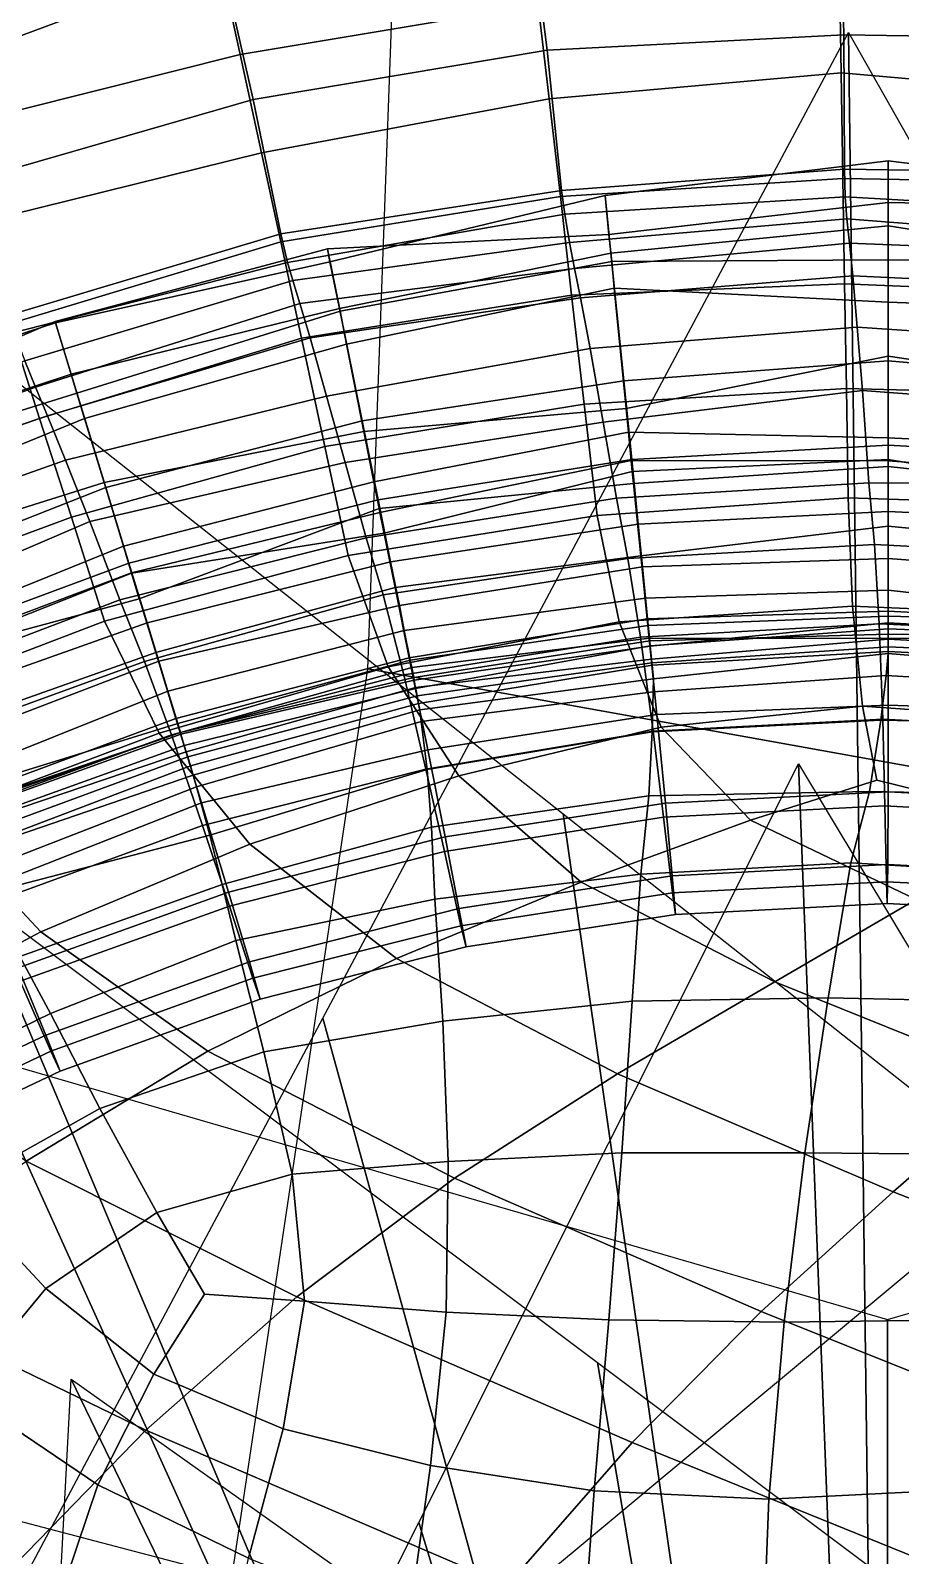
# Model space of a CAD drawing. Extents: x -0.377 to 0.277, y -0.314 to 0.279.
# Drawn here: x -0.0604 to 0.0009, y 0.1065 to 0.2139 of the extents above; entities that cross this region are included whole.
import ezdxf

# ---------------------------------------------------------------- set-up
doc = ezdxf.new("R2010")
doc.units = 0

msp = doc.modelspace()

# ---------------------------------------------------------------- linework, layer by layer
for points in [[(0.00426, 0.16156, 1.03876), (-0.03661, 0.16889, 1.0005), (-0.0335, 0.2531, 1.10204), (0.00143, 0.27851, 1.17762)], [(-0.02398, 0.21246, 0.128), (-0.00308, 0.21354, 0.12527), (-0.0034, 0.22737, 0.11445), (-0.02569, 0.22593, 0.11475)], [(0.01794, 0.21321, 0.12821), (0.01896, 0.22705, 0.11441), (-0.0034, 0.22737, 0.11445), (-0.00308, 0.21354, 0.12527)], [(-0.04469, 0.20899, 0.12848), (-0.02398, 0.21246, 0.128), (-0.02569, 0.22593, 0.11475), (-0.04794, 0.22333, 0.11557)], [(-0.04469, 0.20899, 0.12848), (-0.04794, 0.22333, 0.11557), (-0.06939, 0.21685, 0.11544), (-0.0649, 0.20317, 0.12631)], [(-0.0478, 0.22233, 0.02195), (-0.04703, 0.21872, 0.01055), (-0.0676, 0.21106, 0.0114), (-0.06925, 0.21618, 0.02222)], [(-0.04703, 0.21872, 0.01055), (-0.02535, 0.22213, 0.0104), (-0.0246, 0.21565, 0.00119), (-0.04561, 0.21217, 0.00139)], [(-0.04703, 0.21872, 0.01055), (-0.04561, 0.21217, 0.00139), (-0.0663, 0.20698, 0.00139), (-0.0676, 0.21106, 0.0114)], [(-0.02384, 0.20904, -0.00635), (-0.0246, 0.21565, 0.00119), (-0.00338, 0.2178, 0.00058), (-0.00327, 0.21087, -0.00692)], [(0.01731, 0.20906, -0.00643), (-0.00327, 0.21087, -0.00692), (-0.00338, 0.2178, 0.00058), (0.01796, 0.21693, 0.00034)], [(-0.0441, 0.20523, -0.00584), (-0.04561, 0.21217, 0.00139), (-0.0246, 0.21565, 0.00119), (-0.02384, 0.20904, -0.00635)], [(-0.00275, 0.21372, 0.45797), (0, 0, 0.22905), (-0.03978, 0.14429, 0.40657)], [(0.03606, 0.14527, 0.40657), (0, 0, 0.22905), (-0.00275, 0.21372, 0.45797)], [(-0.02398, 0.21246, 0.128), (-0.02296, 0.20258, 0.11246), (-0.00304, 0.20408, 0.11211), (-0.00308, 0.21354, 0.12527)], [(0.01794, 0.21321, 0.12821), (-0.00308, 0.21354, 0.12527), (-0.00304, 0.20408, 0.11211), (0.01696, 0.20378, 0.11154)], [(-0.0441, 0.20523, -0.00584), (-0.06415, 0.20028, -0.006), (-0.0663, 0.20698, 0.00139), (-0.04561, 0.21217, 0.00139)], [(-0.04469, 0.20899, 0.12848), (-0.04274, 0.19953, 0.11249), (-0.02296, 0.20258, 0.11246), (-0.02398, 0.21246, 0.128)], [(-0.08898, 0.21096, 0.44126), (0, 0, 0.24226), (-0.09771, 0.12712, 0.39657)], [(-0.02284, 0.1587, 0.39657), (0, 0, 0.24226), (-0.08898, 0.21096, 0.44126)], [(-0.02304, 0.20216, -0.0124), (-0.02384, 0.20904, -0.00635), (-0.00327, 0.21087, -0.00692), (-0.00314, 0.20343, -0.01257)], [(0.0168, 0.20308, -0.01322), (-0.00314, 0.20343, -0.01257), (-0.00327, 0.21087, -0.00692), (0.01731, 0.20906, -0.00643)], [(-0.04469, 0.20899, 0.12848), (-0.0649, 0.20317, 0.12631), (-0.06194, 0.19379, 0.11303), (-0.04274, 0.19953, 0.11249)], [(-0.04275, 0.19896, -0.01231), (-0.0441, 0.20523, -0.00584), (-0.02384, 0.20904, -0.00635), (-0.02304, 0.20216, -0.0124)], [(-0.04275, 0.19896, -0.01231), (-0.06186, 0.1932, -0.01156), (-0.06415, 0.20028, -0.006), (-0.0441, 0.20523, -0.00584)], [(-0.02296, 0.20258, 0.11246), (-0.02274, 0.20092, 0.10048), (-0.00298, 0.20214, 0.10025), (-0.00304, 0.20408, 0.11211)], [(-0.0199, 0.20223, 0.34741), (-0.01949, 0.19817, 0.35894), (0.00004, 0.2001, 0.35975), (0.00004, 0.20467, 0.34767)], [(-0.0199, 0.20223, 0.34741), (0.00004, 0.20467, 0.34767), (0.00004, 0.20175, 0.33666), (-0.01962, 0.19948, 0.33673)], [(0.01696, 0.20378, 0.11154), (-0.00304, 0.20408, 0.11211), (-0.00298, 0.20214, 0.10025), (0.01676, 0.20101, 0.10006)], [(0.01999, 0.20221, 0.3474), (0.0199, 0.20133, 0.33663), (0.00004, 0.20175, 0.33666), (0.00004, 0.20467, 0.34767)], [(0.01999, 0.20221, 0.3474), (0.00004, 0.20467, 0.34767), (0.00004, 0.2001, 0.35975), (0.01946, 0.19702, 0.35792)], [(-0.02304, 0.20216, -0.0124), (-0.00314, 0.20343, -0.01257), (-0.00302, 0.19601, -0.01712), (-0.02225, 0.19522, -0.01757)], [(0.0168, 0.20308, -0.01322), (0.01617, 0.19522, -0.01726), (-0.00302, 0.19601, -0.01712), (-0.00314, 0.20343, -0.01257)], [(-0.04275, 0.19896, -0.01231), (-0.02304, 0.20216, -0.0124), (-0.02225, 0.19522, -0.01757), (-0.04129, 0.19219, -0.01762)], [(-0.04274, 0.19953, 0.11249), (-0.04227, 0.19752, 0.10071), (-0.02274, 0.20092, 0.10048), (-0.02296, 0.20258, 0.11246)], [(-0.03928, 0.19757, 0.3471), (-0.0199, 0.20223, 0.34741), (-0.01962, 0.19948, 0.33673), (-0.03946, 0.19847, 0.33663)], [(-0.03928, 0.19757, 0.3471), (-0.03861, 0.19428, 0.3581), (-0.01949, 0.19817, 0.35894), (-0.0199, 0.20223, 0.34741)], [(-0.02241, 0.19892, 0.0819), (-0.00286, 0.2006, 0.08162), (-0.00298, 0.20214, 0.10025), (-0.02274, 0.20092, 0.10048)], [(0.0167, 0.19906, 0.08145), (0.01676, 0.20101, 0.10006), (-0.00298, 0.20214, 0.10025), (-0.00286, 0.2006, 0.08162)], [(-0.0419, 0.19624, 0.08203), (-0.02241, 0.19892, 0.0819), (-0.02274, 0.20092, 0.10048), (-0.04227, 0.19752, 0.10071)], [(-0.01962, 0.19948, 0.33673), (0.00004, 0.20175, 0.33666), (0.00004, 0.19771, 0.32275), (-0.01943, 0.19759, 0.32262)], [(0.0199, 0.20133, 0.33663), (0.01952, 0.19764, 0.32261), (0.00004, 0.19771, 0.32275), (0.00004, 0.20175, 0.33666)], [(-0.02205, 0.1971, 0.05903), (-0.00268, 0.19888, 0.05875), (-0.00286, 0.2006, 0.08162), (-0.02241, 0.19892, 0.0819)], [(-0.01949, 0.19817, 0.35894), (-0.01858, 0.18917, 0.36364), (0.00004, 0.19059, 0.3649), (0.00004, 0.2001, 0.35975)], [(0.01678, 0.19811, 0.05851), (0.0167, 0.19906, 0.08145), (-0.00286, 0.2006, 0.08162), (-0.00268, 0.19888, 0.05875)], [(0.01946, 0.19702, 0.35792), (0.00004, 0.2001, 0.35975), (0.00004, 0.19059, 0.3649), (0.01864, 0.18894, 0.363)], [(-0.04274, 0.19953, 0.11249), (-0.06194, 0.19379, 0.11303), (-0.06152, 0.19259, 0.10084), (-0.04227, 0.19752, 0.10071)], [(-0.04275, 0.19896, -0.01231), (-0.04129, 0.19219, -0.01762), (-0.05973, 0.18654, -0.01658), (-0.06186, 0.1932, -0.01156)], [(-0.0414, 0.19463, 0.05913), (-0.02205, 0.1971, 0.05903), (-0.02241, 0.19892, 0.0819), (-0.0419, 0.19624, 0.08203)], [(-0.03946, 0.19847, 0.33663), (-0.01962, 0.19948, 0.33673), (-0.01943, 0.19759, 0.32262), (-0.03857, 0.19408, 0.3227)], [(-0.02205, 0.1971, 0.05903), (-0.02162, 0.19502, 0.03571), (-0.00244, 0.19658, 0.03546), (-0.00268, 0.19888, 0.05875)], [(0.01678, 0.19811, 0.05851), (-0.00268, 0.19888, 0.05875), (-0.00244, 0.19658, 0.03546), (0.01678, 0.19565, 0.03527)], [(-0.03928, 0.19757, 0.3471), (-0.03946, 0.19847, 0.33663), (-0.05864, 0.19337, 0.33664), (-0.05861, 0.19327, 0.34721)], [(-0.03946, 0.19847, 0.33663), (-0.03857, 0.19408, 0.3227), (-0.0571, 0.18831, 0.32285), (-0.05864, 0.19337, 0.33664)], [(-0.03861, 0.19428, 0.3581), (-0.03701, 0.18636, 0.36365), (-0.01858, 0.18917, 0.36364), (-0.01949, 0.19817, 0.35894)], [(-0.01925, 0.19571, 0.3014), (-0.01943, 0.19759, 0.32262), (0.00004, 0.19771, 0.32275), (0.00004, 0.19473, 0.30174)], [(0.01917, 0.19401, 0.30169), (0.00004, 0.19473, 0.30174), (0.00004, 0.19771, 0.32275), (0.01952, 0.19764, 0.32261)], [(-0.0419, 0.19624, 0.08203), (-0.04227, 0.19752, 0.10071), (-0.06152, 0.19259, 0.10084), (-0.06077, 0.19058, 0.08227)], [(-0.03928, 0.19757, 0.3471), (-0.05861, 0.19327, 0.34721), (-0.05751, 0.18965, 0.35825), (-0.03861, 0.19428, 0.3581)], [(-0.0414, 0.19463, 0.05913), (-0.04068, 0.19222, 0.03583), (-0.02162, 0.19502, 0.03571), (-0.02205, 0.1971, 0.05903)], [(-0.03812, 0.19177, 0.30158), (-0.03857, 0.19408, 0.3227), (-0.01943, 0.19759, 0.32262), (-0.01925, 0.19571, 0.3014)], [(-0.02162, 0.19502, 0.03571), (-0.02095, 0.19146, 0.01623), (-0.00213, 0.19295, 0.01597), (-0.00244, 0.19658, 0.03546)], [(0.01678, 0.19565, 0.03527), (-0.00244, 0.19658, 0.03546), (-0.00213, 0.19295, 0.01597), (0.01671, 0.1917, 0.01591)], [(-0.0414, 0.19463, 0.05913), (-0.0419, 0.19624, 0.08203), (-0.06077, 0.19058, 0.08227), (-0.06002, 0.18873, 0.0594)], [(-0.03689, 0.18562, 0.27469), (-0.03812, 0.19177, 0.30158), (-0.01925, 0.19571, 0.3014), (-0.01841, 0.18724, 0.27486)], [(-0.02225, 0.19522, -0.01757), (-0.00302, 0.19601, -0.01712), (-0.0029, 0.18865, -0.02122), (-0.02136, 0.18754, -0.02124)], [(-0.01841, 0.18724, 0.27486), (-0.01925, 0.19571, 0.3014), (0.00004, 0.19473, 0.30174), (0.00004, 0.19091, 0.27446)], [(0.01617, 0.19522, -0.01726), (0.01558, 0.18814, -0.02176), (-0.0029, 0.18865, -0.02122), (-0.00302, 0.19601, -0.01712)], [(-0.0414, 0.19463, 0.05913), (-0.06002, 0.18873, 0.0594), (-0.05917, 0.18672, 0.03606), (-0.04068, 0.19222, 0.03583)], [(-0.04129, 0.19219, -0.01762), (-0.02225, 0.19522, -0.01757), (-0.02136, 0.18754, -0.02124), (-0.03964, 0.18455, -0.0212)], [(-0.04068, 0.19222, 0.03583), (-0.03953, 0.1881, 0.01646), (-0.02095, 0.19146, 0.01623), (-0.02162, 0.19502, 0.03571)], [(0.01859, 0.18818, 0.27472), (0.00004, 0.19091, 0.27446), (0.00004, 0.19473, 0.30174), (0.01917, 0.19401, 0.30169)], [(-0.05861, 0.19327, 0.34721), (-0.05864, 0.19337, 0.33664), (-0.07685, 0.18556, 0.3367), (-0.0775, 0.18713, 0.34732)], [(-0.05864, 0.19337, 0.33664), (-0.0571, 0.18831, 0.32285), (-0.07561, 0.18255, 0.32273), (-0.07685, 0.18556, 0.3367)], [(-0.03861, 0.19428, 0.3581), (-0.05751, 0.18965, 0.35825), (-0.05507, 0.18166, 0.36337), (-0.03701, 0.18636, 0.36365)], [(-0.03812, 0.19177, 0.30158), (-0.05656, 0.18654, 0.30167), (-0.0571, 0.18831, 0.32285), (-0.03857, 0.19408, 0.3227)], [(-0.06186, 0.1932, -0.01156), (-0.05973, 0.18654, -0.01658), (-0.07794, 0.18017, -0.01707), (-0.0809, 0.18699, -0.01232)], [(-0.05861, 0.19327, 0.34721), (-0.0775, 0.18713, 0.34732), (-0.07601, 0.18354, 0.3587), (-0.05751, 0.18965, 0.35825)], [(-0.02004, 0.18626, 0.00516), (-0.00175, 0.18851, 0.00436), (-0.00213, 0.19295, 0.01597), (-0.02095, 0.19146, 0.01623)], [(0.01665, 0.18712, 0.00456), (0.01671, 0.1917, 0.01591), (-0.00213, 0.19295, 0.01597), (-0.00175, 0.18851, 0.00436)], [(-0.04129, 0.19219, -0.01762), (-0.03964, 0.18455, -0.0212), (-0.05749, 0.17958, -0.02081), (-0.05973, 0.18654, -0.01658)], [(-0.04068, 0.19222, 0.03583), (-0.05917, 0.18672, 0.03606), (-0.0579, 0.1836, 0.01649), (-0.03953, 0.1881, 0.01646)], [(-0.03689, 0.18562, 0.27469), (-0.05519, 0.18201, 0.27454), (-0.05656, 0.18654, 0.30167), (-0.03812, 0.19177, 0.30158)], [(-0.03821, 0.18343, 0.0052), (-0.02004, 0.18626, 0.00516), (-0.02095, 0.19146, 0.01623), (-0.03953, 0.1881, 0.01646)], [(-0.06002, 0.18873, 0.0594), (-0.06077, 0.19058, 0.08227), (-0.07917, 0.18358, 0.08243), (-0.07837, 0.1821, 0.05951)], [(-0.01802, 0.18363, 0.36309), (0.00004, 0.18464, 0.36379), (0.00004, 0.19059, 0.3649), (-0.01858, 0.18917, 0.36364)], [(-0.01841, 0.18724, 0.27486), (0.00004, 0.19091, 0.27446), (0.00004, 0.18517, 0.24173), (-0.01825, 0.18556, 0.24159)], [(0.01859, 0.18818, 0.27472), (0.01821, 0.18428, 0.24172), (0.00004, 0.18517, 0.24173), (0.00004, 0.19091, 0.27446)], [(0.01811, 0.18367, 0.36345), (0.01864, 0.18894, 0.363), (0.00004, 0.19059, 0.3649), (0.00004, 0.18464, 0.36379)], [(-0.05751, 0.18965, 0.35825), (-0.07601, 0.18354, 0.3587), (-0.07241, 0.17485, 0.36185), (-0.05507, 0.18166, 0.36337)], [(-0.03589, 0.1808, 0.36218), (-0.01802, 0.18363, 0.36309), (-0.01858, 0.18917, 0.36364), (-0.03701, 0.18636, 0.36365)], [(-0.06002, 0.18873, 0.0594), (-0.07837, 0.1821, 0.05951), (-0.07748, 0.18056, 0.03609), (-0.05917, 0.18672, 0.03606)], [(-0.05656, 0.18654, 0.30167), (-0.07425, 0.17929, 0.30181), (-0.07561, 0.18255, 0.32273), (-0.0571, 0.18831, 0.32285)], [(-0.03821, 0.18343, 0.0052), (-0.03953, 0.1881, 0.01646), (-0.0579, 0.1836, 0.01649), (-0.05619, 0.17928, 0.00496)], [(-0.02046, 0.17969, -0.02429), (-0.02136, 0.18754, -0.02124), (-0.0029, 0.18865, -0.02122), (-0.00278, 0.18094, -0.02465)], [(-0.01909, 0.18092, 0.00114), (-0.00131, 0.18199, 0.00104), (-0.00175, 0.18851, 0.00436), (-0.02004, 0.18626, 0.00516)], [(0.01494, 0.18036, -0.02504), (-0.00278, 0.18094, -0.02465), (-0.0029, 0.18865, -0.02122), (0.01558, 0.18814, -0.02176)], [(0.01655, 0.1819, -0.00006), (0.01665, 0.18712, 0.00456), (-0.00175, 0.18851, 0.00436), (-0.00131, 0.18199, 0.00104)], [(-0.03799, 0.17689, -0.02449), (-0.03964, 0.18455, -0.0212), (-0.02136, 0.18754, -0.02124), (-0.02046, 0.17969, -0.02429)], [(-0.03689, 0.18562, 0.27469), (-0.01841, 0.18724, 0.27486), (-0.01825, 0.18556, 0.24159), (-0.03619, 0.18207, 0.24167)], [(-0.05973, 0.18654, -0.01658), (-0.05749, 0.17958, -0.02081), (-0.07489, 0.17314, -0.02087), (-0.07794, 0.18017, -0.01707)], [(-0.05917, 0.18672, 0.03606), (-0.07748, 0.18056, 0.03609), (-0.07578, 0.17727, 0.01651), (-0.0579, 0.1836, 0.01649)], [(-0.05519, 0.18201, 0.27454), (-0.07306, 0.17642, 0.27443), (-0.07425, 0.17929, 0.30181), (-0.05656, 0.18654, 0.30167)], [(-0.03589, 0.1808, 0.36218), (-0.03701, 0.18636, 0.36365), (-0.05507, 0.18166, 0.36337), (-0.05344, 0.17633, 0.36214)], [(-0.03672, 0.17812, 0.00117), (-0.01909, 0.18092, 0.00114), (-0.02004, 0.18626, 0.00516), (-0.03821, 0.18343, 0.0052)], [(0.08227, 0.11294, 0.41807), (0, 0, 0.21386), (0.07279, 0.18578, 0.47721)], [(0.07279, 0.18578, 0.47721), (0, 0, 0.21386), (0.01635, 0.13877, 0.41807)], [(-0.03689, 0.18562, 0.27469), (-0.03619, 0.18207, 0.24167), (-0.05383, 0.17753, 0.24167), (-0.05519, 0.18201, 0.27454)], [(-0.03619, 0.18207, 0.24167), (-0.01825, 0.18556, 0.24159), (-0.01798, 0.1828, 0.2037), (-0.03547, 0.17845, 0.20377)], [(-0.01825, 0.18556, 0.24159), (0.00004, 0.18517, 0.24173), (0.00004, 0.18364, 0.2037), (-0.01798, 0.1828, 0.2037)], [(0.01821, 0.18428, 0.24172), (0.01785, 0.18066, 0.20379), (0.00004, 0.18364, 0.2037), (0.00004, 0.18517, 0.24173)], [(-0.03799, 0.17689, -0.02449), (-0.05515, 0.17225, -0.02438), (-0.05749, 0.17958, -0.02081), (-0.03964, 0.18455, -0.0212)], [(-0.03501, 0.17643, 0.36063), (-0.01756, 0.17908, 0.36081), (-0.01802, 0.18363, 0.36309), (-0.03589, 0.1808, 0.36218)], [(-0.01756, 0.17908, 0.36081), (0.00004, 0.17999, 0.36084), (0.00004, 0.18464, 0.36379), (-0.01802, 0.18363, 0.36309)], [(-0.01789, 0.18194, 0.16127), (-0.01798, 0.1828, 0.2037), (0.00004, 0.18364, 0.2037), (0.00004, 0.18315, 0.16127)], [(0.01765, 0.17913, 0.36031), (0.01811, 0.18367, 0.36345), (0.00004, 0.18464, 0.36379), (0.00004, 0.17999, 0.36084)], [(0.01791, 0.1812, 0.16127), (0.00004, 0.18315, 0.16127), (0.00004, 0.18364, 0.2037), (0.01785, 0.18066, 0.20379)], [(-0.05619, 0.17928, 0.00496), (-0.0579, 0.1836, 0.01649), (-0.07578, 0.17727, 0.01651), (-0.07316, 0.17199, 0.0056)], [(-0.03672, 0.17812, 0.00117), (-0.03821, 0.18343, 0.0052), (-0.05619, 0.17928, 0.00496), (-0.05407, 0.17376, 0.00096)], [(-0.03576, 0.17991, 0.1179), (-0.03582, 0.18018, 0.16127), (-0.01789, 0.18194, 0.16127), (-0.01806, 0.18357, 0.11791)], [(-0.03582, 0.18018, 0.16127), (-0.03547, 0.17845, 0.20377), (-0.01798, 0.1828, 0.2037), (-0.01789, 0.18194, 0.16127)], [(-0.03576, 0.17991, 0.1179), (-0.01806, 0.18357, 0.11791), (-0.01737, 0.17686, 0.07755), (-0.03469, 0.17462, 0.07754)], [(-0.01806, 0.18357, 0.11791), (-0.01789, 0.18194, 0.16127), (0.00004, 0.18315, 0.16127), (0.00004, 0.18355, 0.11789)], [(-0.01806, 0.18357, 0.11791), (0.00004, 0.18355, 0.11789), (0.00004, 0.17894, 0.07753), (-0.01737, 0.17686, 0.07755)], [(0.018, 0.18219, 0.11789), (0.0175, 0.17725, 0.07754), (0.00004, 0.17894, 0.07753), (0.00004, 0.18355, 0.11789)], [(0.018, 0.18219, 0.11789), (0.00004, 0.18355, 0.11789), (0.00004, 0.18315, 0.16127), (0.01791, 0.1812, 0.16127)], [(-0.05519, 0.18201, 0.27454), (-0.05383, 0.17753, 0.24167), (-0.0707, 0.17071, 0.24174), (-0.07306, 0.17642, 0.27443)], [(-0.05344, 0.17633, 0.36214), (-0.05507, 0.18166, 0.36337), (-0.07241, 0.17485, 0.36185), (-0.07042, 0.17004, 0.36058)], [(-0.03619, 0.18207, 0.24167), (-0.03547, 0.17845, 0.20377), (-0.05326, 0.17563, 0.2037), (-0.05383, 0.17753, 0.24167)], [(-0.01909, 0.18092, 0.00114), (-0.01829, 0.17666, 0.00006), (-0.00092, 0.17765, 0.00011), (-0.00131, 0.18199, 0.00104)], [(0.01655, 0.1819, -0.00006), (-0.00131, 0.18199, 0.00104), (-0.00092, 0.17765, 0.00011), (0.01646, 0.17676, 0.00063)], [(-0.03501, 0.17643, 0.36063), (-0.03589, 0.1808, 0.36218), (-0.05344, 0.17633, 0.36214), (-0.05216, 0.17215, 0.35989)], [(-0.03672, 0.17812, 0.00117), (-0.03554, 0.1741, -0.00087), (-0.01829, 0.17666, 0.00006), (-0.01909, 0.18092, 0.00114)], [(-0.01891, 0.1722, -0.02749), (-0.02046, 0.17969, -0.02429), (-0.00278, 0.18094, -0.02465), (-0.00246, 0.17332, -0.02727)], [(0.0141, 0.17261, -0.02761), (-0.00246, 0.17332, -0.02727), (-0.00278, 0.18094, -0.02465), (0.01494, 0.18036, -0.02504)], [(-0.05515, 0.17225, -0.02438), (-0.07177, 0.16593, -0.02413), (-0.07489, 0.17314, -0.02087), (-0.05749, 0.17958, -0.02081)], [(-0.03576, 0.17991, 0.1179), (-0.05326, 0.17565, 0.1179), (-0.05271, 0.17384, 0.16127), (-0.03582, 0.18018, 0.16127)], [(-0.03582, 0.18018, 0.16127), (-0.05271, 0.17384, 0.16127), (-0.05326, 0.17563, 0.2037), (-0.03547, 0.17845, 0.20377)], [(-0.03576, 0.17991, 0.1179), (-0.03469, 0.17462, 0.07754), (-0.05155, 0.17004, 0.07755), (-0.05326, 0.17565, 0.1179)], [(-0.03518, 0.16905, -0.02695), (-0.03799, 0.17689, -0.02449), (-0.02046, 0.17969, -0.02429), (-0.01891, 0.1722, -0.02749)], [(-0.01756, 0.17908, 0.36081), (-0.01726, 0.17608, 0.35709), (0.00004, 0.17666, 0.35806), (0.00004, 0.17999, 0.36084)], [(0.01765, 0.17913, 0.36031), (0.00004, 0.17999, 0.36084), (0.00004, 0.17666, 0.35806), (0.01728, 0.17539, 0.35921)], [(-0.05407, 0.17376, 0.00096), (-0.05619, 0.17928, 0.00496), (-0.07316, 0.17199, 0.0056), (-0.07081, 0.1674, 0.00127)], [(-0.03501, 0.17643, 0.36063), (-0.03439, 0.17335, 0.35742), (-0.01726, 0.17608, 0.35709), (-0.01756, 0.17908, 0.36081)], [(-0.01737, 0.17686, 0.07755), (0.00004, 0.17894, 0.07753), (0.00004, 0.17295, 0.04453), (-0.01692, 0.17243, 0.04448)], [(0.0175, 0.17725, 0.07754), (0.01697, 0.17206, 0.04453), (0.00004, 0.17295, 0.04453), (0.00004, 0.17894, 0.07753)], [(-0.05383, 0.17753, 0.24167), (-0.05326, 0.17563, 0.2037), (-0.07, 0.16902, 0.20372), (-0.0707, 0.17071, 0.24174)], [(-0.03672, 0.17812, 0.00117), (-0.05407, 0.17376, 0.00096), (-0.05235, 0.16941, 0.0006), (-0.03554, 0.1741, -0.00087)], [(-0.01829, 0.17666, 0.00006), (-0.01741, 0.17112, 0.00051), (-0.00058, 0.17208, 0.00085), (-0.00092, 0.17765, 0.00011)], [(0.01646, 0.17676, 0.00063), (-0.00092, 0.17765, 0.00011), (-0.00058, 0.17208, 0.00085), (0.01626, 0.17129, 0.00064)], [(-0.05216, 0.17215, 0.35989), (-0.05344, 0.17633, 0.36214), (-0.07042, 0.17004, 0.36058), (-0.06884, 0.16622, 0.35936)], [(-0.03518, 0.16905, -0.02695), (-0.05132, 0.16438, -0.02657), (-0.05515, 0.17225, -0.02438), (-0.03799, 0.17689, -0.02449)], [(-0.03501, 0.17643, 0.36063), (-0.05216, 0.17215, 0.35989), (-0.05134, 0.16945, 0.35619), (-0.03439, 0.17335, 0.35742)], [(-0.03554, 0.1741, -0.00087), (-0.03408, 0.16848, 0.00025), (-0.01741, 0.17112, 0.00051), (-0.01829, 0.17666, 0.00006)], [(-0.03469, 0.17462, 0.07754), (-0.01737, 0.17686, 0.07755), (-0.01692, 0.17243, 0.04448), (-0.03369, 0.16968, 0.04451)], [(-0.01726, 0.17608, 0.35709), (-0.01704, 0.17388, 0.35445), (0.00004, 0.17444, 0.35506), (0.00004, 0.17666, 0.35806)], [(0.01728, 0.17539, 0.35921), (0.00004, 0.17666, 0.35806), (0.00004, 0.17444, 0.35506), (0.01699, 0.17253, 0.35698)], [(-0.05326, 0.17565, 0.1179), (-0.07013, 0.16933, 0.11789), (-0.07006, 0.16916, 0.16127), (-0.05271, 0.17384, 0.16127)], [(-0.05326, 0.17565, 0.1179), (-0.05155, 0.17004, 0.07755), (-0.06801, 0.16422, 0.07755), (-0.07013, 0.16933, 0.11789)], [(-0.05271, 0.17384, 0.16127), (-0.07006, 0.16916, 0.16127), (-0.07, 0.16902, 0.20372), (-0.05326, 0.17563, 0.2037)], [(-0.03439, 0.17335, 0.35742), (-0.03404, 0.17161, 0.35385), (-0.01704, 0.17388, 0.35445), (-0.01726, 0.17608, 0.35709)], [(-0.03554, 0.1741, -0.00087), (-0.05235, 0.16941, 0.0006), (-0.05043, 0.16425, 0.00094), (-0.03408, 0.16848, 0.00025)], [(-0.03469, 0.17462, 0.07754), (-0.03369, 0.16968, 0.04451), (-0.05013, 0.16541, 0.04452), (-0.05155, 0.17004, 0.07755)], [(-0.01685, 0.17195, 0.35169), (0.00004, 0.17262, 0.35193), (0.00004, 0.17444, 0.35506), (-0.01704, 0.17388, 0.35445)], [(0.01696, 0.17216, 0.35145), (0.01699, 0.17253, 0.35698), (0.00004, 0.17444, 0.35506), (0.00004, 0.17262, 0.35193)], [(-0.08671, 0.14825, 0.38789), (0, 0, 0.25375), (-0.17342, 0.17342, 0.42673)], [(-0.17342, 0.17342, 0.42673), (0, 0, 0.25375), (-0.14825, 0.08671, 0.38789)], [(-0.05407, 0.17376, 0.00096), (-0.07081, 0.1674, 0.00127), (-0.06875, 0.16345, 0.0004), (-0.05235, 0.16941, 0.0006)], [(-0.03439, 0.17335, 0.35742), (-0.05134, 0.16945, 0.35619), (-0.0507, 0.16733, 0.35392), (-0.03404, 0.17161, 0.35385)], [(-0.03362, 0.16951, 0.35155), (-0.01685, 0.17195, 0.35169), (-0.01704, 0.17388, 0.35445), (-0.03404, 0.17161, 0.35385)], [(-0.01891, 0.1722, -0.02749), (-0.00246, 0.17332, -0.02727), (-0.00175, 0.16627, -0.02897), (-0.01595, 0.1648, -0.02902)], [(-0.01625, 0.16569, 0.02304), (-0.01692, 0.17243, 0.04448), (0.00004, 0.17295, 0.04453), (0.00004, 0.16635, 0.0231)], [(0.0141, 0.17261, -0.02761), (0.01286, 0.16524, -0.02933), (-0.00175, 0.16627, -0.02897), (-0.00246, 0.17332, -0.02727)], [(0.14825, 0.08671, 0.38789), (0, 0, 0.25375), (0.17342, 0.17342, 0.42673)], [(0.17342, 0.17342, 0.42673), (0, 0, 0.25375), (0.08671, 0.14825, 0.38789)], [(0.01635, 0.16579, 0.02301), (0.00004, 0.16635, 0.0231), (0.00004, 0.17295, 0.04453), (0.01697, 0.17206, 0.04453)], [(-0.05132, 0.16438, -0.02657), (-0.06716, 0.1584, -0.02689), (-0.07177, 0.16593, -0.02413), (-0.05515, 0.17225, -0.02438)], [(-0.05216, 0.17215, 0.35989), (-0.06884, 0.16622, 0.35936), (-0.0676, 0.16322, 0.35732), (-0.05134, 0.16945, 0.35619)], [(-0.03518, 0.16905, -0.02695), (-0.01891, 0.1722, -0.02749), (-0.01595, 0.1648, -0.02902), (-0.03019, 0.16136, -0.02907)], [(-0.03239, 0.16319, 0.02305), (-0.03369, 0.16968, 0.04451), (-0.01692, 0.17243, 0.04448), (-0.01625, 0.16569, 0.02304)], [(-0.03352, 0.16899, 0.34769), (-0.01676, 0.17107, 0.34799), (-0.01685, 0.17195, 0.35169), (-0.03362, 0.16951, 0.35155)], [(-0.01652, 0.16451, 0.00112), (-0.00034, 0.16536, 0.00072), (-0.00058, 0.17208, 0.00085), (-0.01741, 0.17112, 0.00051)], [(-0.01676, 0.17107, 0.34799), (0.00004, 0.17103, 0.34857), (0.00004, 0.17262, 0.35193), (-0.01685, 0.17195, 0.35169)], [(-0.01675, 0.17088, 0.34433), (-0.01671, 0.17049, 0.3403), (0.00004, 0.17214, 0.34014), (0.00004, 0.17134, 0.34447)], [(-0.01672, 0.17052, 0.33504), (0.00004, 0.17171, 0.335), (0.00004, 0.17214, 0.34014), (-0.01671, 0.17049, 0.3403)], [(0.01583, 0.16448, -0.00027), (0.01626, 0.17129, 0.00064), (-0.00058, 0.17208, 0.00085), (-0.00034, 0.16536, 0.00072)], [(0.01687, 0.17125, 0.34788), (0.01696, 0.17216, 0.35145), (0.00004, 0.17262, 0.35193), (0.00004, 0.17103, 0.34857)], [(0.01686, 0.17104, 0.33497), (0.01687, 0.17121, 0.34015), (0.00004, 0.17214, 0.34014), (0.00004, 0.17171, 0.335)], [(0.01686, 0.17113, 0.34424), (0.00004, 0.17134, 0.34447), (0.00004, 0.17214, 0.34014), (0.01687, 0.17121, 0.34015)], [(-0.03362, 0.16951, 0.35155), (-0.03404, 0.17161, 0.35385), (-0.0507, 0.16733, 0.35392), (-0.05, 0.16504, 0.35187)], [(-0.03252, 0.16184, -0.00069), (-0.01652, 0.16451, 0.00112), (-0.01741, 0.17112, 0.00051), (-0.03408, 0.16848, 0.00025)], [(-0.03352, 0.16899, 0.34769), (-0.03338, 0.16828, 0.34435), (-0.01675, 0.17088, 0.34433), (-0.01676, 0.17107, 0.34799)], [(-0.03338, 0.16828, 0.34435), (-0.03335, 0.16811, 0.34027), (-0.01671, 0.17049, 0.3403), (-0.01675, 0.17088, 0.34433)], [(-0.01676, 0.17107, 0.34799), (-0.01675, 0.17088, 0.34433), (0.00004, 0.17134, 0.34447), (0.00004, 0.17103, 0.34857)], [(-0.01662, 0.16958, 0.32892), (0.00004, 0.17099, 0.32887), (0.00004, 0.17171, 0.335), (-0.01672, 0.17052, 0.33504)], [(-0.01662, 0.16958, 0.32892), (-0.0166, 0.16933, 0.32201), (0.00004, 0.17045, 0.32199), (0.00004, 0.17099, 0.32887)], [(0.01676, 0.1701, 0.32887), (0.01686, 0.17104, 0.33497), (0.00004, 0.17171, 0.335), (0.00004, 0.17099, 0.32887)], [(0.01687, 0.17125, 0.34788), (0.00004, 0.17103, 0.34857), (0.00004, 0.17134, 0.34447), (0.01686, 0.17113, 0.34424)], [(0.01676, 0.1701, 0.32887), (0.00004, 0.17099, 0.32887), (0.00004, 0.17045, 0.32199), (0.01673, 0.16973, 0.32198)], [(-0.05155, 0.17004, 0.07755), (-0.05013, 0.16541, 0.04452), (-0.06606, 0.15951, 0.04454), (-0.06801, 0.16422, 0.07755)], [(-0.03239, 0.16319, 0.02305), (-0.04832, 0.15947, 0.02295), (-0.05013, 0.16541, 0.04452), (-0.03369, 0.16968, 0.04451)], [(-0.03324, 0.16752, 0.3351), (-0.01672, 0.17052, 0.33504), (-0.01671, 0.17049, 0.3403), (-0.03335, 0.16811, 0.34027)], [(-0.03325, 0.16758, 0.32887), (-0.01662, 0.16958, 0.32892), (-0.01672, 0.17052, 0.33504), (-0.03324, 0.16752, 0.3351)], [(-0.0166, 0.16933, 0.32201), (-0.01658, 0.16916, 0.31476), (0.00004, 0.17012, 0.31475), (0.00004, 0.17045, 0.32199)], [(-0.01649, 0.16819, 0.30766), (0.00004, 0.16997, 0.30755), (0.00004, 0.17012, 0.31475), (-0.01658, 0.16916, 0.31476)], [(-0.01651, 0.16728, 0.30112), (-0.00009, 0.16842, 0.30104), (0.00004, 0.16997, 0.30755), (-0.01649, 0.16819, 0.30766)], [(0.01636, 0.16747, 0.30107), (0.01662, 0.1686, 0.30762), (0.00004, 0.16997, 0.30755), (-0.00009, 0.16842, 0.30104)], [(0.01673, 0.16973, 0.32198), (0.00004, 0.17045, 0.32199), (0.00004, 0.17012, 0.31475), (0.01668, 0.16928, 0.31475)], [(0.01662, 0.1686, 0.30762), (0.01668, 0.16928, 0.31475), (0.00004, 0.17012, 0.31475), (0.00004, 0.16997, 0.30755)], [(-0.05235, 0.16941, 0.0006), (-0.06875, 0.16345, 0.0004), (-0.06631, 0.15846, 0.00108), (-0.05043, 0.16425, 0.00094)], [(-0.05134, 0.16945, 0.35619), (-0.0676, 0.16322, 0.35732), (-0.06666, 0.16095, 0.35503), (-0.0507, 0.16733, 0.35392)], [(-0.03518, 0.16905, -0.02695), (-0.03019, 0.16136, -0.02907), (-0.04493, 0.15655, -0.02892), (-0.05132, 0.16438, -0.02657)], [(-0.03352, 0.16899, 0.34769), (-0.03362, 0.16951, 0.35155), (-0.05, 0.16504, 0.35187), (-0.04981, 0.16441, 0.34795)], [(-0.03352, 0.16899, 0.34769), (-0.04981, 0.16441, 0.34795), (-0.04981, 0.16441, 0.34424), (-0.03338, 0.16828, 0.34435)], [(0.00815, 0.0905, 0.87838), (-0.04633, 0.10395, 0.8413), (-0.03661, 0.16889, 1.0005), (0.00426, 0.16156, 1.03876)], [(-0.03325, 0.16758, 0.32887), (-0.03313, 0.16699, 0.322), (-0.0166, 0.16933, 0.32201), (-0.01662, 0.16958, 0.32892)], [(-0.03313, 0.16699, 0.322), (-0.03303, 0.16647, 0.31477), (-0.01658, 0.16916, 0.31476), (-0.0166, 0.16933, 0.32201)], [(-0.03294, 0.16601, 0.30762), (-0.01649, 0.16819, 0.30766), (-0.01658, 0.16916, 0.31476), (-0.03303, 0.16647, 0.31477)], [(-0.03252, 0.16184, -0.00069), (-0.03408, 0.16848, 0.00025), (-0.05043, 0.16425, 0.00094), (-0.04825, 0.15786, 0.00013)], [(-0.03338, 0.16828, 0.34435), (-0.04981, 0.16441, 0.34424), (-0.04979, 0.16431, 0.34019), (-0.03335, 0.16811, 0.34027)], [(-0.03324, 0.16752, 0.3351), (-0.03335, 0.16811, 0.34027), (-0.04979, 0.16431, 0.34019), (-0.04954, 0.16351, 0.33509)], [(-0.03325, 0.16758, 0.32887), (-0.03324, 0.16752, 0.3351), (-0.04954, 0.16351, 0.33509), (-0.0494, 0.16305, 0.3289)], [(-0.03325, 0.16758, 0.32887), (-0.0494, 0.16305, 0.3289), (-0.0493, 0.16271, 0.32201), (-0.03313, 0.16699, 0.322)], [(-0.03286, 0.1652, 0.30099), (-0.01651, 0.16728, 0.30112), (-0.01649, 0.16819, 0.30766), (-0.03294, 0.16601, 0.30762)], [(-0.01651, 0.16728, 0.30112), (-0.01657, 0.16446, 0.29599), (-0.00048, 0.16528, 0.296), (-0.00009, 0.16842, 0.30104)], [(0.01636, 0.16747, 0.30107), (-0.00009, 0.16842, 0.30104), (-0.00048, 0.16528, 0.296), (0.01567, 0.16495, 0.2957)], [(-0.05, 0.16504, 0.35187), (-0.0507, 0.16733, 0.35392), (-0.06666, 0.16095, 0.35503), (-0.06628, 0.16003, 0.35098)], [(-0.03313, 0.16699, 0.322), (-0.0493, 0.16271, 0.32201), (-0.04911, 0.16207, 0.31479), (-0.03303, 0.16647, 0.31477)], [(-0.03294, 0.16601, 0.30762), (-0.03303, 0.16647, 0.31477), (-0.04911, 0.16207, 0.31479), (-0.04891, 0.16141, 0.30768)], [(-0.03286, 0.1652, 0.30099), (-0.03243, 0.16182, 0.29612), (-0.01657, 0.16446, 0.29599), (-0.01651, 0.16728, 0.30112)], [(-0.04832, 0.15947, 0.02295), (-0.06357, 0.15349, 0.0231), (-0.06606, 0.15951, 0.04454), (-0.05013, 0.16541, 0.04452)], [(-0.03286, 0.1652, 0.30099), (-0.03294, 0.16601, 0.30762), (-0.04891, 0.16141, 0.30768), (-0.04869, 0.16059, 0.30113)], [(-0.03117, 0.15706, 0.01025), (-0.03239, 0.16319, 0.02305), (-0.01625, 0.16569, 0.02304), (-0.01564, 0.15944, 0.01025)], [(-0.01564, 0.15944, 0.01025), (-0.01625, 0.16569, 0.02304), (0.00004, 0.16635, 0.0231), (0.00004, 0.16025, 0.01025)], [(-0.01595, 0.1648, -0.02902), (-0.00175, 0.16627, -0.02897), (-0.00076, 0.16106, -0.03007), (-0.00965, 0.15824, -0.03042)], [(0.01286, 0.16524, -0.02933), (0.00943, 0.15855, -0.03071), (-0.00076, 0.16106, -0.03007), (-0.00175, 0.16627, -0.02897)], [(0.01572, 0.15944, 0.01025), (0.00004, 0.16025, 0.01025), (0.00004, 0.16635, 0.0231), (0.01635, 0.16579, 0.02301)], [(-0.05132, 0.16438, -0.02657), (-0.04493, 0.15655, -0.02892), (-0.05964, 0.15039, -0.02878), (-0.06716, 0.1584, -0.02689)], [(-0.04981, 0.16441, 0.34795), (-0.05, 0.16504, 0.35187), (-0.06628, 0.16003, 0.35098), (-0.0658, 0.15888, 0.34782)], [(-0.04981, 0.16441, 0.34795), (-0.0658, 0.15888, 0.34782), (-0.06585, 0.15899, 0.34412), (-0.04981, 0.16441, 0.34424)], [(-0.04981, 0.16441, 0.34424), (-0.06585, 0.15899, 0.34412), (-0.06567, 0.15857, 0.3402), (-0.04979, 0.16431, 0.34019)], [(-0.04954, 0.16351, 0.33509), (-0.04979, 0.16431, 0.34019), (-0.06567, 0.15857, 0.3402), (-0.06536, 0.15782, 0.33509)], [(-0.03286, 0.1652, 0.30099), (-0.04869, 0.16059, 0.30113), (-0.04774, 0.15718, 0.29652), (-0.03243, 0.16182, 0.29612)], [(-0.0312, 0.15603, -0.0006), (-0.01577, 0.15845, -0.00052), (-0.01652, 0.16451, 0.00112), (-0.03252, 0.16184, -0.00069)], [(-0.03243, 0.16182, 0.29612), (-0.03212, 0.15776, 0.2929), (-0.01681, 0.15996, 0.29295), (-0.01657, 0.16446, 0.29599)], [(-0.03019, 0.16136, -0.02907), (-0.01595, 0.1648, -0.02902), (-0.00965, 0.15824, -0.03042), (-0.02157, 0.15389, -0.03057)], [(-0.01657, 0.16446, 0.29599), (-0.01681, 0.15996, 0.29295), (-0.00126, 0.16026, 0.29361), (-0.00048, 0.16528, 0.296)], [(-0.01577, 0.15845, -0.00052), (-0.00018, 0.15925, -0.00065), (-0.00034, 0.16536, 0.00072), (-0.01652, 0.16451, 0.00112)], [(0.01567, 0.16495, 0.2957), (-0.00048, 0.16528, 0.296), (-0.00126, 0.16026, 0.29361), (0.01431, 0.15996, 0.29303)], [(0.01539, 0.15838, -0.00107), (0.01583, 0.16448, -0.00027), (-0.00034, 0.16536, 0.00072), (-0.00018, 0.15925, -0.00065)], [(-0.04825, 0.15786, 0.00013), (-0.05043, 0.16425, 0.00094), (-0.06631, 0.15846, 0.00108), (-0.0635, 0.15231, -0.00006)], [(-0.0494, 0.16305, 0.3289), (-0.04954, 0.16351, 0.33509), (-0.06536, 0.15782, 0.33509), (-0.0653, 0.15767, 0.32888)], [(-0.0494, 0.16305, 0.3289), (-0.0653, 0.15767, 0.32888), (-0.065, 0.15694, 0.32202), (-0.0493, 0.16271, 0.32201)], [(-0.0493, 0.16271, 0.32201), (-0.065, 0.15694, 0.32202), (-0.06467, 0.15616, 0.31481), (-0.04911, 0.16207, 0.31479)], [(-0.03117, 0.15706, 0.01025), (-0.04642, 0.15318, 0.01025), (-0.04832, 0.15947, 0.02295), (-0.03239, 0.16319, 0.02305)], [(-0.00626, 0.16222, 0.55405), (0, 0, 0.15313), (-0.03302, 0.10878, 0.46403)], [(0.02454, 0.111, 0.46403), (0, 0, 0.15313), (-0.00626, 0.16222, 0.55405)], [(-0.04891, 0.16141, 0.30768), (-0.04911, 0.16207, 0.31479), (-0.06467, 0.15616, 0.31481), (-0.06462, 0.15604, 0.30765)], [(-0.04869, 0.16059, 0.30113), (-0.04891, 0.16141, 0.30768), (-0.06462, 0.15604, 0.30765), (-0.064, 0.15465, 0.30123)], [(-0.0312, 0.15603, -0.0006), (-0.03252, 0.16184, -0.00069), (-0.04825, 0.15786, 0.00013), (-0.04636, 0.1522, -0.00039)], [(-0.03243, 0.16182, 0.29612), (-0.04774, 0.15718, 0.29652), (-0.04688, 0.15372, 0.2933), (-0.03212, 0.15776, 0.2929)], [(-0.03019, 0.16136, -0.02907), (-0.02157, 0.15389, -0.03057), (-0.03458, 0.1485, -0.03051), (-0.04493, 0.15655, -0.02892)], [(-0.04869, 0.16059, 0.30113), (-0.064, 0.15465, 0.30123), (-0.06323, 0.15314, 0.29557), (-0.04774, 0.15718, 0.29652)], [(-0.01738, 0.15445, 0.28826), (-0.00258, 0.15525, 0.28745), (-0.00126, 0.16026, 0.29361), (-0.01681, 0.15996, 0.29295)], [(-0.01564, 0.15944, 0.01025), (0.00004, 0.16025, 0.01025), (0.00002, 0.15512, 0.00332), (-0.01516, 0.15433, 0.00333)], [(0.00203, 0.15266, -0.03131), (-0.00965, 0.15824, -0.03042), (-0.00076, 0.16106, -0.03007), (0.00943, 0.15855, -0.03071)], [(0.01228, 0.15434, 0.28869), (0.01431, 0.15996, 0.29303), (-0.00126, 0.16026, 0.29361), (-0.00258, 0.15525, 0.28745)], [(0.01572, 0.15944, 0.01025), (0.0152, 0.15433, 0.00332), (0.00002, 0.15512, 0.00332), (0.00004, 0.16025, 0.01025)], [(-0.04642, 0.15318, 0.01025), (-0.06124, 0.14785, 0.01025), (-0.06357, 0.15349, 0.0231), (-0.04832, 0.15947, 0.02295)], [(-0.03188, 0.15267, 0.28811), (-0.01738, 0.15445, 0.28826), (-0.01681, 0.15996, 0.29295), (-0.03212, 0.15776, 0.2929)], [(-0.03117, 0.15706, 0.01025), (-0.01564, 0.15944, 0.01025), (-0.01516, 0.15433, 0.00333), (-0.03019, 0.15203, 0.00333)], [(-0.01577, 0.15845, -0.00052), (-0.01514, 0.15313, -0.00245), (-0.00008, 0.1539, -0.00249), (-0.00018, 0.15925, -0.00065)], [(0.01539, 0.15838, -0.00107), (-0.00018, 0.15925, -0.00065), (-0.00008, 0.1539, -0.00249), (0.01498, 0.15318, -0.00244)], [(-0.08228, 0.15075, -0.02657), (-0.06716, 0.1584, -0.02689), (-0.05964, 0.15039, -0.02878), (-0.07377, 0.14287, -0.0287)], [(-0.07167, 0.15844, 0.52478), (0, 0, 0.17626), (-0.07667, 0.09461, 0.44652)], [(-0.02044, 0.12005, 0.44652), (0, 0, 0.17626), (-0.07167, 0.15844, 0.52478)], [(-0.04636, 0.1522, -0.00039), (-0.04825, 0.15786, 0.00013), (-0.0635, 0.15231, -0.00006), (-0.06109, 0.14691, -0.00022)], [(-0.0312, 0.15603, -0.0006), (-0.03005, 0.15081, -0.00247), (-0.01514, 0.15313, -0.00245), (-0.01577, 0.15845, -0.00052)], [(0.04329, 0.10644, 0.35189), (0, 0, 0.24226), (-0.02284, 0.1587, 0.39657)], [(-0.00793, 0.14686, -0.03166), (-0.02157, 0.15389, -0.03057), (-0.00965, 0.15824, -0.03042), (0.00203, 0.15266, -0.03131)], [(-0.04774, 0.15718, 0.29652), (-0.06323, 0.15314, 0.29557), (-0.06112, 0.14865, 0.293), (-0.04688, 0.15372, 0.2933)], [(-0.03188, 0.15267, 0.28811), (-0.03212, 0.15776, 0.2929), (-0.04688, 0.15372, 0.2933), (-0.0459, 0.14976, 0.28711)], [(-0.03117, 0.15706, 0.01025), (-0.03019, 0.15203, 0.00333), (-0.04495, 0.14827, 0.00333), (-0.04642, 0.15318, 0.01025)], [(-0.04493, 0.15655, -0.02892), (-0.03458, 0.1485, -0.03051), (-0.04788, 0.14197, -0.0304), (-0.05964, 0.15039, -0.02878)], [(-0.0312, 0.15603, -0.0006), (-0.04636, 0.1522, -0.00039), (-0.04471, 0.14712, -0.00241), (-0.03005, 0.15081, -0.00247)], [(-0.01798, 0.14549, 0.28588), (-0.00418, 0.14573, 0.28657), (-0.00258, 0.15525, 0.28745), (-0.01738, 0.15445, 0.28826)], [(-0.01516, 0.15433, 0.00333), (0.00002, 0.15512, 0.00332), (-0.00002, 0.15237, -0.0001), (-0.01493, 0.15159, -0.00009)], [(0.00974, 0.14543, 0.28633), (0.01228, 0.15434, 0.28869), (-0.00258, 0.15525, 0.28745), (-0.00418, 0.14573, 0.28657)], [(0.0152, 0.15433, 0.00332), (0.01489, 0.1516, -0.0001), (-0.00002, 0.15237, -0.0001), (0.00002, 0.15512, 0.00332)], [(-0.0459, 0.14976, 0.28711), (-0.04688, 0.15372, 0.2933), (-0.06112, 0.14865, 0.293), (-0.05897, 0.14462, 0.28807)], [(-0.00793, 0.14686, -0.03166), (-0.01902, 0.14038, -0.03173), (-0.03458, 0.1485, -0.03051), (-0.02157, 0.15389, -0.03057)], [(-0.03133, 0.14409, 0.28674), (-0.01798, 0.14549, 0.28588), (-0.01738, 0.15445, 0.28826), (-0.03188, 0.15267, 0.28811)], [(-0.03019, 0.15203, 0.00333), (-0.01516, 0.15433, 0.00333), (-0.01493, 0.15159, -0.00009), (-0.02969, 0.14932, -0.00009)], [(-0.01514, 0.15313, -0.00245), (-0.01493, 0.15159, -0.00009), (-0.00002, 0.15237, -0.0001), (-0.00008, 0.1539, -0.00249)], [(0.01498, 0.15318, -0.00244), (-0.00008, 0.1539, -0.00249), (-0.00002, 0.15237, -0.0001), (0.01489, 0.1516, -0.0001)], [(-0.04642, 0.15318, 0.01025), (-0.04495, 0.14827, 0.00333), (-0.05929, 0.14311, 0.00333), (-0.06124, 0.14785, 0.01025)], [(-0.03133, 0.14409, 0.28674), (-0.03188, 0.15267, 0.28811), (-0.0459, 0.14976, 0.28711), (-0.04393, 0.14192, 0.28541)], [(-0.03005, 0.15081, -0.00247), (-0.02969, 0.14932, -0.00009), (-0.01493, 0.15159, -0.00009), (-0.01514, 0.15313, -0.00245)], [(0.00937, 0.13989, -0.03243), (-0.00793, 0.14686, -0.03166), (0.00203, 0.15266, -0.03131), (0.01745, 0.14728, -0.032)], [(-0.04636, 0.1522, -0.00039), (-0.06109, 0.14691, -0.00022), (-0.05893, 0.14198, -0.00242), (-0.04471, 0.14712, -0.00241)], [(-0.03019, 0.15203, 0.00333), (-0.02969, 0.14932, -0.00009), (-0.04419, 0.14563, -0.00008), (-0.04495, 0.14827, 0.00333)], [(-0.07377, 0.14287, -0.0287), (-0.05964, 0.15039, -0.02878), (-0.04788, 0.14197, -0.0304), (-0.06069, 0.13423, -0.03033)], [(-0.03005, 0.15081, -0.00247), (-0.04471, 0.14712, -0.00241), (-0.04419, 0.14563, -0.00008), (-0.02969, 0.14932, -0.00009)], [(-0.04393, 0.14192, 0.28541), (-0.0459, 0.14976, 0.28711), (-0.05897, 0.14462, 0.28807), (-0.05548, 0.13794, 0.28536)], [(0, 0.12308, 0.34904), (0, 0, 0.25375), (-0.08671, 0.14825, 0.38789)], [(-0.07129, 0.13863, 0.28659), (-0.05897, 0.14462, 0.28807), (-0.06112, 0.14865, 0.293), (-0.07466, 0.14217, 0.29245)], [(-0.04495, 0.14827, 0.00333), (-0.04419, 0.14563, -0.00008), (-0.05828, 0.14056, -0.00008), (-0.05929, 0.14311, 0.00333)], [(-0.01902, 0.14038, -0.03173), (-0.0305, 0.13304, -0.03168), (-0.04788, 0.14197, -0.0304), (-0.03458, 0.1485, -0.03051)], [(0.08671, 0.14825, 0.38789), (0, 0, 0.25375), (0, 0.12308, 0.34904)], [(-0.07548, 0.14114, 0.01025), (-0.06124, 0.14785, 0.01025), (-0.05929, 0.14311, 0.00333), (-0.07308, 0.13661, 0.00333)], [(-0.07519, 0.14012, -0.00068), (-0.0726, 0.13549, -0.00245), (-0.05893, 0.14198, -0.00242), (-0.06109, 0.14691, -0.00022)], [(-0.04471, 0.14712, -0.00241), (-0.05893, 0.14198, -0.00242), (-0.05828, 0.14056, -0.00008), (-0.04419, 0.14563, -0.00008)], [(0.00937, 0.13989, -0.03243), (0.0004, 0.13208, -0.03257), (-0.01902, 0.14038, -0.03173), (-0.00793, 0.14686, -0.03166)], [(-0.03133, 0.14409, 0.28674), (-0.03094, 0.13421, 0.28589), (-0.01872, 0.13483, 0.28439), (-0.01798, 0.14549, 0.28588)], [(-0.01798, 0.14549, 0.28588), (-0.01872, 0.13483, 0.28439), (-0.00583, 0.13482, 0.28522), (-0.00418, 0.14573, 0.28657)], [(0.00974, 0.14543, 0.28633), (-0.00418, 0.14573, 0.28657), (-0.00583, 0.13482, 0.28522), (0.00723, 0.1347, 0.28596)], [(0.07487, 0.07682, 0.35517), (0, 0, 0.22905), (0.03606, 0.14527, 0.40657)], [(-0.03978, 0.14429, 0.40657), (0, 0, 0.22905), (-0.07682, 0.07487, 0.35517)], [(-0.06576, 0.13219, 0.28405), (-0.05548, 0.13794, 0.28536), (-0.05897, 0.14462, 0.28807), (-0.07129, 0.13863, 0.28659)], [(-0.03133, 0.14409, 0.28674), (-0.04393, 0.14192, 0.28541), (-0.04193, 0.13332, 0.28456), (-0.03094, 0.13421, 0.28589)], [(-0.07308, 0.13661, 0.00333), (-0.05929, 0.14311, 0.00333), (-0.05828, 0.14056, -0.00008), (-0.07182, 0.13417, -0.00008)], [(-0.0726, 0.13549, -0.00245), (-0.07182, 0.13417, -0.00008), (-0.05828, 0.14056, -0.00008), (-0.05893, 0.14198, -0.00242)], [(-0.0416, 0.12468, -0.03162), (-0.06069, 0.13423, -0.03033), (-0.04788, 0.14197, -0.0304), (-0.0305, 0.13304, -0.03168)], [(-0.04393, 0.14192, 0.28541), (-0.05548, 0.13794, 0.28536), (-0.05147, 0.13061, 0.2843), (-0.04193, 0.13332, 0.28456)], [(0.06026, 0.08736, 0.48417), (0, 0, 0.12651), (0.05164, 0.14248, 0.58773)], [(0.05164, 0.14248, 0.58773), (0, 0, 0.12651), (0.0097, 0.10568, 0.48417)], [(0.0004, 0.13208, -0.03257), (-0.0089, 0.12365, -0.03251), (-0.0305, 0.13304, -0.03168), (-0.01902, 0.14038, -0.03173)], [(0.00937, 0.13989, -0.03243), (0.02895, 0.13262, -0.03287), (0.02235, 0.12351, -0.03304), (0.0004, 0.13208, -0.03257)], [(0.01635, 0.13877, 0.41807), (0, 0, 0.21386), (-0.0401, 0.09176, 0.35894)], [(-0.06576, 0.13219, 0.28405), (-0.0593, 0.12527, 0.28302), (-0.05147, 0.13061, 0.2843), (-0.05548, 0.13794, 0.28536)], [(-0.03094, 0.13421, 0.28589), (-0.03109, 0.1236, 0.28431), (-0.01962, 0.12307, 0.28405), (-0.01872, 0.13483, 0.28439)], [(-0.01872, 0.13483, 0.28439), (-0.01962, 0.12307, 0.28405), (-0.00729, 0.12289, 0.28354), (-0.00583, 0.13482, 0.28522)], [(0.00723, 0.1347, 0.28596), (-0.00583, 0.13482, 0.28522), (-0.00729, 0.12289, 0.28354), (0.00527, 0.12307, 0.28465)], [(0.11087, 0.06873, 0.4313), (0, 0, 0.19637), (0.12829, 0.13506, 0.49933)], [(0.12829, 0.13506, 0.49933), (0, 0, 0.19637), (0.06294, 0.11425, 0.4313)], [(-0.05224, 0.1153, -0.03162), (-0.07289, 0.1253, -0.03022), (-0.06069, 0.13423, -0.03033), (-0.0416, 0.12468, -0.03162)], [(-0.04193, 0.13332, 0.28456), (-0.05147, 0.13061, 0.2843), (-0.04812, 0.12486, 0.28303), (-0.04108, 0.12438, 0.28342)], [(-0.03094, 0.13421, 0.28589), (-0.04193, 0.13332, 0.28456), (-0.04108, 0.12438, 0.28342), (-0.03109, 0.1236, 0.28431)], [(-0.07418, 0.12461, 0.28287), (-0.06533, 0.11798, 0.28105), (-0.0593, 0.12527, 0.28302), (-0.06576, 0.13219, 0.28405)], [(-0.01798, 0.11441, -0.03246), (-0.0416, 0.12468, -0.03162), (-0.0305, 0.13304, -0.03168), (-0.0089, 0.12365, -0.03251)], [(0.0004, 0.13208, -0.03257), (0.02235, 0.12351, -0.03304), (0.01548, 0.11388, -0.03307), (-0.0089, 0.12365, -0.03251)], [(-0.0593, 0.12527, 0.28302), (-0.05169, 0.11923, 0.28248), (-0.04812, 0.12486, 0.28303), (-0.05147, 0.13061, 0.2843)], [(-0.06873, 0.11087, 0.4313), (0, 0, 0.19637), (-0.13506, 0.12829, 0.49933)], [(-0.13506, 0.12829, 0.49933), (0, 0, 0.19637), (-0.11425, 0.06294, 0.4313)], [(-0.09771, 0.12712, 0.39657), (0, 0, 0.24226), (-0.10644, 0.04329, 0.35189)], [(-0.05224, 0.1153, -0.03162), (-0.06233, 0.10494, -0.0316), (-0.08437, 0.11524, -0.03027), (-0.07289, 0.1253, -0.03022)], [(-0.06533, 0.11798, 0.28105), (-0.05563, 0.11145, 0.28023), (-0.05169, 0.11923, 0.28248), (-0.0593, 0.12527, 0.28302)], [(-0.02679, 0.10434, -0.0325), (-0.05224, 0.1153, -0.03162), (-0.0416, 0.12468, -0.03162), (-0.01798, 0.11441, -0.03246)], [(-0.04258, 0.11539, 0.2816), (-0.04108, 0.12438, 0.28342), (-0.04812, 0.12486, 0.28303), (-0.05169, 0.11923, 0.28248)], [(-0.0322, 0.11279, 0.28183), (-0.03109, 0.1236, 0.28431), (-0.04108, 0.12438, 0.28342), (-0.04258, 0.11539, 0.2816)], [(-0.0322, 0.11279, 0.28183), (-0.02066, 0.11102, 0.28219), (-0.01962, 0.12307, 0.28405), (-0.03109, 0.1236, 0.28431)], [(-0.01798, 0.11441, -0.03246), (-0.0089, 0.12365, -0.03251), (0.01548, 0.11388, -0.03307), (0.00864, 0.10363, -0.03312)], [(-0.02066, 0.11102, 0.28219), (-0.00835, 0.11043, 0.28209), (-0.00729, 0.12289, 0.28354), (-0.01962, 0.12307, 0.28405)], [(0.0043, 0.11107, 0.28286), (0.00527, 0.12307, 0.28465), (-0.00729, 0.12289, 0.28354), (-0.00835, 0.11043, 0.28209)], [(-0.04501, 0.10628, 0.27879), (-0.04258, 0.11539, 0.2816), (-0.05169, 0.11923, 0.28248), (-0.05563, 0.11145, 0.28023)], [(0.03079, 0.08166, 0.36826), (0, 0, 0.17626), (-0.02044, 0.12005, 0.44652)], [(-0.05751, 0.11889, 0.67105), (0, 0, 0.06067), (-0.06006, 0.07034, 0.53399)], [(-0.01787, 0.09075, 0.53399), (0, 0, 0.06067), (-0.05751, 0.11889, 0.67105)], [(-0.06533, 0.11798, 0.28105), (-0.0695, 0.10938, 0.27812), (-0.05858, 0.10267, 0.27683), (-0.05563, 0.11145, 0.28023)], [(-0.02679, 0.10434, -0.0325), (-0.03527, 0.09344, -0.03251), (-0.06233, 0.10494, -0.0316), (-0.05224, 0.1153, -0.03162)], [(-0.03372, 0.10175, 0.27901), (-0.0322, 0.11279, 0.28183), (-0.04258, 0.11539, 0.2816), (-0.04501, 0.10628, 0.27879)], [(-0.02679, 0.10434, -0.0325), (-0.01798, 0.11441, -0.03246), (0.00864, 0.10363, -0.03312), (0.00184, 0.09272, -0.03317)], [(0.06294, 0.11425, 0.4313), (0, 0, 0.19637), (-0.0024, 0.09345, 0.36327)], [(-0.03372, 0.10175, 0.27901), (-0.02158, 0.09857, 0.27872), (-0.02066, 0.11102, 0.28219), (-0.0322, 0.11279, 0.28183)], [(0.09176, 0.0401, 0.35894), (0, 0, 0.21386), (0.08227, 0.11294, 0.41807)], [(-0.0024, 0.09345, 0.36327), (0, 0, 0.19637), (-0.06873, 0.11087, 0.4313)], [(-0.04501, 0.10628, 0.27879), (-0.05563, 0.11145, 0.28023), (-0.05858, 0.10267, 0.27683), (-0.04707, 0.0967, 0.27513)], [(-0.02158, 0.09857, 0.27872), (-0.00887, 0.09715, 0.27943), (-0.00835, 0.11043, 0.28209), (-0.02066, 0.11102, 0.28219)], [(0.00427, 0.0984, 0.28136), (0.0043, 0.11107, 0.28286), (-0.00835, 0.11043, 0.28209), (-0.00887, 0.09715, 0.27943)], [(0.05534, 0.05979, 0.374), (0, 0, 0.15313), (0.02454, 0.111, 0.46403)], [(-0.0695, 0.10938, 0.27812), (-0.07095, 0.10066, 0.2723), (-0.05962, 0.09437, 0.27039), (-0.05858, 0.10267, 0.27683)], [(-0.03302, 0.10878, 0.46403), (0, 0, 0.15313), (-0.05979, 0.05534, 0.374)]]:
    msp.add_3dface(points)

doc.saveas('drawing.dxf')
